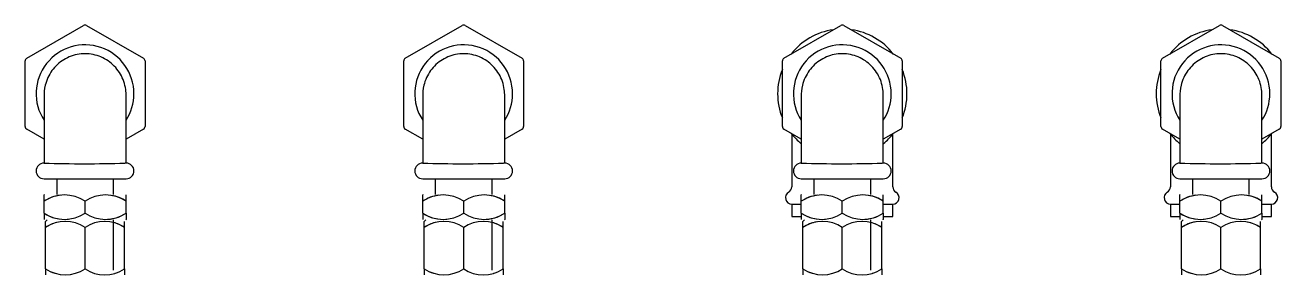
# Model space of a CAD drawing. Extents: x -681219 to -550379, y -242630 to -158199.
# Drawn here: x -624009 to -623493, y -171388 to -171285 of the extents above; entities that cross this region are included whole.
import ezdxf

# ---------------------------------------------------------------- set-up
doc = ezdxf.new("R2010")
doc.units = 0
doc.header["$LTSCALE"] = 1000
for name, color, linetype in [('DN15_GB3289.2_A', 7, 'CONTINUOUS'), ('DN15×600金属软管', 7, 'CONTINUOUS'), ('GB3289.30堵头DN20', 7, 'CONTINUOUS'), ('SPTZ00211389_040', 7, 'CONTINUOUS'), ('不锈钢内接头DN15', 7, 'CONTINUOUS'), ('异径三通DN25×20_GB32', 7, 'CONTINUOUS')]:
    doc.layers.add(name, color=color, linetype=linetype)

msp = doc.modelspace()

# ---------------------------------------------------------------- linework, layer by layer
at = {"layer": 'DN15_GB3289.2_A', "color": 7, "linetype": 'Continuous'}
for p, q in [((-624001.0425, -171313.9971), (-624001.0425, -171341.7633)), ((-623967.3465, -171341.7382), (-623967.3465, -171313.9877)), ((-623845.5225, -171313.9971), (-623845.5225, -171341.7633)), ((-623811.8265, -171341.7382), (-623811.8265, -171313.9877)), ((-623690.0025, -171313.9971), (-623690.0025, -171341.7633)), ((-623656.3065, -171341.7382), (-623656.3065, -171313.9877)), ((-623534.4825, -171313.9971), (-623534.4825, -171341.7633)), ((-623500.7865, -171341.7382), (-623500.7865, -171313.9877)), ((-623967.3465, -171341.8788), (-623967.7237, -171341.8788)), ((-623811.8265, -171341.8788), (-623812.2037, -171341.8788)), ((-623656.3065, -171341.8788), (-623656.6837, -171341.8788)), ((-623500.7865, -171341.8788), (-623501.1637, -171341.8788)), ((-624001.0425, -171348.3588), (-623967.3465, -171348.3588)), ((-623845.5225, -171348.3588), (-623811.8265, -171348.3588)), ((-623690.0025, -171348.3588), (-623656.3065, -171348.3588)), ((-623534.4825, -171348.3588), (-623500.7865, -171348.3588))]:
    msp.add_line(p, q, dxfattribs=at)
for centre, radius, start, end in [((-623984.1945, -171313.3668), 20.088, 0, 212.995885), ((-623828.6745, -171313.3668), 20.088, 0, 212.995885), ((-623673.1545, -171313.3668), 20.088, 0, 212.995885), ((-623517.6345, -171313.3668), 20.088, 0, 212.995885), ((-623984.1945, -171313.3668), 20.088, 327.004115, 0), ((-623828.6745, -171313.3668), 20.088, 327.004115, 0), ((-623673.1545, -171313.3668), 20.088, 327.004115, 0), ((-623517.6345, -171313.3668), 20.088, 327.004115, 0), ((-624001.0425, -171345.1188), 3.24, 90, 270), ((-623984.1942, -170818.3212), 523.8286, 268.158023, 271.78858), ((-623967.3465, -171345.1188), 3.24, 270, 90), ((-623845.5225, -171345.1188), 3.24, 90, 270), ((-623828.6742, -170818.3212), 523.8286, 268.158023, 271.78858), ((-623811.8265, -171345.1188), 3.24, 270, 90), ((-623690.0025, -171345.1188), 3.24, 90, 270), ((-623673.1542, -170818.3212), 523.8286, 268.158023, 271.78858), ((-623656.3065, -171345.1188), 3.24, 270, 90), ((-623534.4825, -171345.1188), 3.24, 90, 270), ((-623517.6342, -170818.3212), 523.8286, 268.158023, 271.78858), ((-623500.7865, -171345.1188), 3.24, 270, 90)]:
    msp.add_arc(centre, radius, start, end, dxfattribs=at)
for points in [[(-623967.3551, -171314.4591), (-623967.328, -171313.499), (-623967.3793, -171312.5376), (-623967.8135, -171309.396), (-623968.5541, -171307.2343), (-623970.7803, -171303.4007), (-623972.2881, -171301.6877), (-623974.9421, -171299.6699), (-623975.9086, -171299.0767), (-623977.9088, -171298.1091), (-623978.9499, -171297.7269), (-623982.199, -171296.8919), (-623984.4545, -171296.7747), (-623987.7786, -171297.2727), (-623988.8541, -171297.5465), (-623990.9419, -171298.304), (-623991.9636, -171298.7949), (-623994.8126, -171300.5333), (-623996.4856, -171302.0838), (-623999.0886, -171305.6763), (-624000.0414, -171307.7524), (-624000.9349, -171311.4617), (-624001.0908, -171313.0738), (-624001.0272, -171314.6761)], [(-623811.8351, -171314.4591), (-623811.808, -171313.499), (-623811.8593, -171312.5376), (-623812.2935, -171309.396), (-623813.0341, -171307.2343), (-623815.2603, -171303.4007), (-623816.7681, -171301.6877), (-623819.4221, -171299.6699), (-623820.3886, -171299.0767), (-623822.3888, -171298.1091), (-623823.4299, -171297.7269), (-623826.679, -171296.8919), (-623828.9345, -171296.7747), (-623832.2586, -171297.2727), (-623833.3341, -171297.5465), (-623835.4219, -171298.304), (-623836.4436, -171298.7949), (-623839.2926, -171300.5333), (-623840.9656, -171302.0838), (-623843.5686, -171305.6763), (-623844.5214, -171307.7524), (-623845.4149, -171311.4617), (-623845.5708, -171313.0738), (-623845.5072, -171314.6761)], [(-623656.3151, -171314.4591), (-623656.288, -171313.499), (-623656.3393, -171312.5376), (-623656.7735, -171309.396), (-623657.5141, -171307.2343), (-623659.7403, -171303.4007), (-623661.2481, -171301.6877), (-623663.9021, -171299.6699), (-623664.8686, -171299.0767), (-623666.8688, -171298.1091), (-623667.9099, -171297.7269), (-623671.159, -171296.8919), (-623673.4145, -171296.7747), (-623676.7386, -171297.2727), (-623677.8141, -171297.5465), (-623679.9019, -171298.304), (-623680.9236, -171298.7949), (-623683.7726, -171300.5333), (-623685.4456, -171302.0838), (-623688.0486, -171305.6763), (-623689.0014, -171307.7524), (-623689.8949, -171311.4617), (-623690.0508, -171313.0738), (-623689.9872, -171314.6761)], [(-623500.7951, -171314.4591), (-623500.768, -171313.499), (-623500.8193, -171312.5376), (-623501.2535, -171309.396), (-623501.9941, -171307.2343), (-623504.2203, -171303.4007), (-623505.7281, -171301.6877), (-623508.3821, -171299.6699), (-623509.3486, -171299.0767), (-623511.3488, -171298.1091), (-623512.3899, -171297.7269), (-623515.639, -171296.8919), (-623517.8945, -171296.7747), (-623521.2186, -171297.2727), (-623522.2941, -171297.5465), (-623524.3819, -171298.304), (-623525.4036, -171298.7949), (-623528.2526, -171300.5333), (-623529.9256, -171302.0838), (-623532.5286, -171305.6763), (-623533.4814, -171307.7524), (-623534.3749, -171311.4617), (-623534.5308, -171313.0738), (-623534.4672, -171314.6761)]]:
    msp.add_open_spline(points, degree=3, knots=[0.160563439, 0.160563439, 0.160563439, 0.160563439, 0.1875, 0.1875, 0.25, 0.25, 0.3125, 0.3125, 0.34375, 0.34375, 0.375, 0.375, 0.4375, 0.4375, 0.46875, 0.46875, 0.5, 0.5, 0.5625, 0.5625, 0.625, 0.625, 0.669951361, 0.669951361, 0.669951361, 0.669951361], dxfattribs=at)
at = {"layer": 'DN15×600金属软管', "color": 7, "linetype": 'Continuous'}
for p, q in [((-623999.7465, -171365.2068), (-624000.3945, -171365.8548)), ((-624000.3945, -171368.361), (-624000.3945, -171365.8548)), ((-623967.9945, -171368.361), (-623967.9945, -171365.8548)), ((-623844.2265, -171365.2068), (-623844.8745, -171365.8548)), ((-623844.8745, -171368.361), (-623844.8745, -171365.8548)), ((-623812.4745, -171368.361), (-623812.4745, -171365.8548)), ((-623688.7065, -171365.2068), (-623689.3545, -171365.8548)), ((-623689.3545, -171368.361), (-623689.3545, -171365.8548)), ((-623656.9545, -171368.361), (-623656.9545, -171365.8548)), ((-623533.1865, -171365.2068), (-623533.8345, -171365.8548)), ((-623533.8345, -171368.361), (-623533.8345, -171365.8548)), ((-623501.4345, -171368.361), (-623501.4345, -171365.8548)), ((-624000.3945, -171385.3807), (-624000.3945, -171368.361)), ((-623984.1945, -171385.3807), (-623984.1945, -171368.361)), ((-623967.9945, -171385.3807), (-623967.9945, -171368.361)), ((-623844.8745, -171385.3807), (-623844.8745, -171368.361)), ((-623828.6745, -171385.3807), (-623828.6745, -171368.361)), ((-623812.4745, -171385.3807), (-623812.4745, -171368.361)), ((-623689.3545, -171385.3807), (-623689.3545, -171368.361)), ((-623673.1545, -171385.3807), (-623673.1545, -171368.361)), ((-623656.9545, -171385.3807), (-623656.9545, -171368.361)), ((-623533.8345, -171385.3807), (-623533.8345, -171368.361)), ((-623517.6345, -171385.3807), (-623517.6345, -171368.361)), ((-623501.4345, -171385.3807), (-623501.4345, -171368.361)), ((-624000.3945, -171385.3807), (-624000.3945, -171387.8868)), ((-623967.9945, -171385.3807), (-623967.9945, -171387.8868)), ((-623844.8745, -171385.3807), (-623844.8745, -171387.8868)), ((-623812.4745, -171385.3807), (-623812.4745, -171387.8868)), ((-623689.3545, -171385.3807), (-623689.3545, -171387.8868)), ((-623656.9545, -171385.3807), (-623656.9545, -171387.8868)), ((-623533.8345, -171385.3807), (-623533.8345, -171387.8868)), ((-623501.4345, -171385.3807), (-623501.4345, -171387.8868))]:
    msp.add_line(p, q, dxfattribs=at)
for centre, radius, start, end in [((-623992.2945, -171380.3792), 14.4931, 56.021077, 123.978923), ((-623992.2945, -171380.393), 14.5045, 104.609108, 123.948608), ((-623976.0945, -171380.3793), 14.4931, 56.021086, 123.978914), ((-623976.0945, -171380.3792), 14.4931, 56.021077, 75.53162), ((-623836.7745, -171380.3792), 14.4931, 56.021077, 123.978923), ((-623836.7745, -171380.393), 14.5045, 104.609108, 123.948608), ((-623820.5745, -171380.3793), 14.4931, 56.021086, 123.978914), ((-623820.5745, -171380.3792), 14.4931, 56.021077, 75.53162), ((-623681.2545, -171380.3792), 14.4931, 56.021077, 123.978923), ((-623681.2545, -171380.393), 14.5045, 99.639481, 123.948608), ((-623665.0545, -171380.3793), 14.4931, 56.021086, 123.978914), ((-623665.0545, -171380.3792), 14.4931, 56.021077, 75.53162), ((-623525.7345, -171380.3792), 14.4931, 56.021077, 123.978923), ((-623525.7345, -171380.393), 14.5045, 99.639481, 123.948608), ((-623509.5345, -171380.3793), 14.4931, 56.021086, 123.978914), ((-623509.5345, -171380.3792), 14.4931, 56.021077, 79.367655), ((-623992.2945, -171373.3487), 14.5045, 236.051392, 303.948608), ((-623992.2945, -171373.3624), 14.4931, 236.021077, 252.95086), ((-623976.0945, -171373.3624), 14.4931, 236.021086, 303.978914), ((-623976.0945, -171373.3487), 14.5045, 286.882028, 303.948608), ((-623836.7745, -171373.3487), 14.5045, 236.051392, 303.948608), ((-623836.7745, -171373.3624), 14.4931, 236.021077, 252.95086), ((-623820.5745, -171373.3624), 14.4931, 236.021086, 303.978914), ((-623820.5745, -171373.3487), 14.5045, 286.882028, 303.948608), ((-623681.2545, -171373.3487), 14.5045, 236.051392, 303.948608), ((-623681.2545, -171373.3624), 14.4931, 236.021077, 252.95086), ((-623665.0545, -171373.3624), 14.4931, 236.021086, 303.978914), ((-623665.0545, -171373.3487), 14.5045, 286.882028, 303.948608), ((-623525.7345, -171373.3487), 14.5045, 236.051392, 303.948608), ((-623525.7345, -171373.3624), 14.4931, 236.021077, 252.95086), ((-623509.5345, -171373.3624), 14.4931, 236.021086, 303.978914), ((-623509.5345, -171373.3487), 14.5045, 286.882028, 303.948608)]:
    msp.add_arc(centre, radius, start, end, dxfattribs=at)
at = {"layer": 'GB3289.30堵头DN20', "color": 7, "linetype": 'Continuous'}
for p, q in [((-623693.8905, -171358.7268), (-623690.0025, -171358.7268)), ((-623693.8905, -171358.7268), (-623693.8905, -171363.9108)), ((-623656.1656, -171358.7268), (-623652.4185, -171358.7268)), ((-623652.4185, -171363.9108), (-623652.4185, -171358.7268)), ((-623538.3705, -171358.7268), (-623534.4825, -171358.7268)), ((-623538.3705, -171358.7268), (-623538.3705, -171363.9108)), ((-623500.6456, -171358.7268), (-623496.8985, -171358.7268)), ((-623496.8985, -171363.9108), (-623496.8985, -171358.7268)), ((-623693.8905, -171363.9108), (-623689.9108, -171363.9108)), ((-623656.1668, -171363.9108), (-623652.4185, -171363.9108)), ((-623538.3705, -171363.9108), (-623534.3908, -171363.9108)), ((-623500.6468, -171363.9108), (-623496.8985, -171363.9108))]:
    msp.add_line(p, q, dxfattribs=at)
at = {"layer": 'SPTZ00211389_040', "color": 7, "linetype": 'Continuous'}
for p, q in [((-624008.1705, -171298.776), (-623984.8425, -171285.3076)), ((-623983.5465, -171285.3076), (-623960.2185, -171298.776)), ((-623852.6505, -171298.776), (-623829.3225, -171285.3076)), ((-623828.0265, -171285.3076), (-623804.6985, -171298.776)), ((-623697.1305, -171298.776), (-623673.8025, -171285.3076)), ((-623672.5065, -171285.3076), (-623649.1785, -171298.776)), ((-623541.6105, -171298.776), (-623518.2825, -171285.3076)), ((-623516.9865, -171285.3076), (-623493.6585, -171298.776)), ((-624008.8185, -171326.8352), (-624008.8185, -171299.8984)), ((-623959.5705, -171299.8984), (-623959.5705, -171326.8352)), ((-623853.2985, -171326.8352), (-623853.2985, -171299.8984)), ((-623804.0505, -171299.8984), (-623804.0505, -171326.8352)), ((-623697.7785, -171326.8352), (-623697.7785, -171299.8984)), ((-623648.5305, -171299.8984), (-623648.5305, -171326.8352)), ((-623542.2585, -171326.8352), (-623542.2585, -171299.8984)), ((-623493.0105, -171299.8984), (-623493.0105, -171326.8352)), ((-624001.0425, -171332.073), (-624008.1705, -171327.9576)), ((-623960.2185, -171327.9576), (-623967.3465, -171332.073)), ((-623845.5225, -171332.073), (-623852.6505, -171327.9576)), ((-623804.6985, -171327.9576), (-623811.8265, -171332.073)), ((-623690.0025, -171332.073), (-623697.1305, -171327.9576)), ((-623649.1785, -171327.9576), (-623656.3065, -171332.073)), ((-623534.4825, -171332.073), (-623541.6105, -171327.9576)), ((-623493.6585, -171327.9576), (-623500.7865, -171332.073))]:
    msp.add_line(p, q, dxfattribs=at)
for centre, start, end in [((-623984.1945, -171286.43), 60, 120), ((-623828.6745, -171286.43), 60, 120), ((-623673.1545, -171286.43), 60, 120), ((-623517.6345, -171286.43), 60, 120), ((-624007.5225, -171299.8984), 120, 180), ((-623960.8665, -171299.8984), 0, 60), ((-623852.0025, -171299.8984), 120, 180), ((-623805.3465, -171299.8984), 0, 60), ((-623696.4825, -171299.8984), 120, 180), ((-623649.8265, -171299.8984), 0, 60), ((-623540.9625, -171299.8984), 120, 180), ((-623494.3065, -171299.8984), 0, 60), ((-624007.5225, -171326.8352), 180, 240), ((-623960.8665, -171326.8352), 300, 0), ((-623852.0025, -171326.8352), 180, 240), ((-623805.3465, -171326.8352), 300, 0), ((-623696.4825, -171326.8352), 180, 240), ((-623649.8265, -171326.8352), 300, 0), ((-623540.9625, -171326.8352), 180, 240), ((-623494.3065, -171326.8352), 300, 0)]:
    msp.add_arc(centre, 1.296, start, end, dxfattribs=at)
at = {"layer": '不锈钢内接头DN15', "color": 7, "linetype": 'Continuous'}
for p, q in [((-623995.8585, -171348.3588), (-623995.8585, -171354.8388)), ((-623972.5305, -171354.8388), (-623972.5305, -171348.3588)), ((-623840.3385, -171348.3588), (-623840.3385, -171354.8388)), ((-623817.0105, -171354.8388), (-623817.0105, -171348.3588)), ((-623684.8185, -171348.3588), (-623684.8185, -171354.8388)), ((-623661.4905, -171354.8388), (-623661.4905, -171348.3588)), ((-623529.2985, -171348.3588), (-623529.2985, -171354.8388)), ((-623505.9705, -171354.8388), (-623505.9705, -171348.3588)), ((-624000.9129, -171354.8388), (-624001.0425, -171354.9684)), ((-624001.0425, -171357.5748), (-624001.0425, -171354.9684)), ((-623967.3465, -171357.5748), (-623967.3465, -171354.9684)), ((-623845.3929, -171354.8388), (-623845.5225, -171354.9684)), ((-623845.5225, -171357.5748), (-623845.5225, -171354.9684)), ((-623811.8265, -171357.5748), (-623811.8265, -171354.9684)), ((-623689.8729, -171354.8388), (-623690.0025, -171354.9684)), ((-623690.0025, -171357.5748), (-623690.0025, -171354.9684)), ((-623656.3065, -171357.5748), (-623656.3065, -171354.9684)), ((-623534.3529, -171354.8388), (-623534.4825, -171354.9684)), ((-623534.4825, -171357.5748), (-623534.4825, -171354.9684)), ((-623500.7865, -171357.5748), (-623500.7865, -171354.9684)), ((-624001.0425, -171362.4708), (-624001.0425, -171357.5748)), ((-623984.1945, -171362.4708), (-623984.1945, -171357.5748)), ((-623967.3465, -171362.4708), (-623967.3465, -171357.5748)), ((-623845.5225, -171362.4708), (-623845.5225, -171357.5748)), ((-623828.6745, -171362.4708), (-623828.6745, -171357.5748)), ((-623811.8265, -171362.4708), (-623811.8265, -171357.5748)), ((-623690.0025, -171362.4708), (-623690.0025, -171357.5748)), ((-623673.1545, -171362.4708), (-623673.1545, -171357.5748)), ((-623656.3065, -171362.4708), (-623656.3065, -171357.5748)), ((-623534.4825, -171362.4708), (-623534.4825, -171357.5748)), ((-623517.6345, -171362.4708), (-623517.6345, -171357.5748)), ((-623500.7865, -171362.4708), (-623500.7865, -171357.5748)), ((-624001.0425, -171362.4708), (-624001.0425, -171365.0772)), ((-623972.5305, -171385.9428), (-623972.5305, -171365.2068)), ((-623967.4761, -171365.2068), (-623967.3465, -171365.0772)), ((-623967.3465, -171362.4708), (-623967.3465, -171365.0772)), ((-623845.5225, -171362.4708), (-623845.5225, -171365.0772)), ((-623817.0105, -171385.9428), (-623817.0105, -171365.2068)), ((-623811.9561, -171365.2068), (-623811.8265, -171365.0772)), ((-623811.8265, -171362.4708), (-623811.8265, -171365.0772)), ((-623690.0025, -171362.4708), (-623690.0025, -171365.0772)), ((-623661.4905, -171385.9428), (-623661.4905, -171365.2068)), ((-623656.4361, -171365.2068), (-623656.3065, -171365.0772)), ((-623656.3065, -171362.4708), (-623656.3065, -171365.0772)), ((-623534.4825, -171362.4708), (-623534.4825, -171365.0772)), ((-623500.9161, -171365.2068), (-623500.7865, -171365.0772)), ((-623500.7865, -171362.4708), (-623500.7865, -171365.0772))]:
    msp.add_line(p, q, dxfattribs=at)
for centre, radius, start, end in [((-623992.6185, -171370.0738), 15.0728, 56.021041, 123.978959), ((-623992.6185, -171370.0882), 15.0847, 97.028953, 123.948516), ((-623975.7705, -171370.0738), 15.0728, 56.02101, 123.97899), ((-623975.7705, -171370.0738), 15.0728, 56.021041, 80.572513), ((-623837.0985, -171370.0738), 15.0728, 56.021041, 123.978959), ((-623837.0985, -171370.0882), 15.0847, 97.028953, 123.948516), ((-623820.2505, -171370.0738), 15.0728, 56.02101, 123.97899), ((-623820.2505, -171370.0738), 15.0728, 56.021041, 80.572513), ((-623681.5785, -171370.0738), 15.0728, 56.021041, 123.978959), ((-623681.5785, -171370.0882), 15.0847, 97.028953, 123.948516), ((-623664.7305, -171370.0738), 15.0728, 56.02101, 123.97899), ((-623664.7305, -171370.0738), 15.0728, 56.021041, 80.572513), ((-623526.0585, -171370.0738), 15.0728, 56.021041, 123.978959), ((-623526.0585, -171370.0882), 15.0847, 97.028953, 123.948516), ((-623509.2105, -171370.0738), 15.0728, 56.02101, 123.97899), ((-623509.2105, -171370.0738), 15.0728, 56.021041, 80.572513), ((-623992.6185, -171349.9718), 15.0728, 236.021041, 303.978959), ((-623992.6185, -171349.9575), 15.0847, 236.051484, 275.907152), ((-623975.7705, -171349.9719), 15.0728, 236.02101, 303.97899), ((-623975.7705, -171349.9718), 15.0728, 268.577391, 303.978959), ((-623837.0985, -171349.9718), 15.0728, 236.021041, 303.978959), ((-623837.0985, -171349.9575), 15.0847, 236.051484, 275.907152), ((-623820.2505, -171349.9719), 15.0728, 236.02101, 303.97899), ((-623820.2505, -171349.9718), 15.0728, 268.577391, 303.978959), ((-623681.5785, -171349.9718), 15.0728, 236.021041, 303.978959), ((-623681.5785, -171349.9575), 15.0847, 236.051484, 275.907152), ((-623664.7305, -171349.9719), 15.0728, 236.02101, 303.97899), ((-623664.7305, -171349.9718), 15.0728, 268.577391, 303.978959), ((-623526.0585, -171349.9718), 15.0728, 236.021041, 303.978959), ((-623526.0585, -171349.9575), 15.0847, 236.051484, 275.907152), ((-623509.2105, -171349.9719), 15.0728, 236.02101, 303.97899), ((-623509.2105, -171349.9718), 15.0728, 268.577391, 303.978959)]:
    msp.add_arc(centre, radius, start, end, dxfattribs=at)
at = {"layer": '异径三通DN25×20_GB32', "color": 7, "linetype": 'Continuous'}
for p, q in [((-623693.8905, -171329.9764), (-623693.8905, -171351.6453)), ((-623652.4185, -171351.6453), (-623652.4185, -171329.9764)), ((-623538.3705, -171329.9764), (-623538.3705, -171351.6453)), ((-623496.8985, -171351.6453), (-623496.8985, -171329.9764)), ((-623693.8905, -171358.7268), (-623690.0025, -171358.7268)), ((-623656.2263, -171358.7268), (-623652.4185, -171358.7268)), ((-623538.3705, -171358.7268), (-623534.435, -171358.7268)), ((-623500.7063, -171358.7268), (-623496.8985, -171358.7268))]:
    msp.add_line(p, q, dxfattribs=at)
for centre, radius, start, end in [((-623673.1545, -171313.3668), 26.568, 97.94583, 142.05417), ((-623673.1545, -171313.3668), 26.568, 37.94583, 82.05417), ((-623517.6345, -171313.3668), 26.568, 97.94583, 142.05417), ((-623517.6345, -171313.3668), 26.568, 37.94583, 82.05417), ((-623673.1545, -171313.3668), 26.568, 157.94583, 202.05417), ((-623673.1545, -171313.3668), 26.568, 0, 22.05417), ((-623517.6345, -171313.3668), 26.568, 157.94583, 202.05417), ((-623673.1545, -171313.3668), 26.568, 337.94583, 0), ((-623673.1545, -171313.3668), 26.568, 217.94583, 230.643301), ((-623673.1545, -171313.3668), 26.568, 309.356699, 322.05417), ((-623517.6345, -171313.3668), 26.568, 217.94583, 230.643301), ((-623517.6345, -171313.3668), 26.568, 309.356699, 322.05417), ((-623693.8905, -171356.1348), 2.592, 120, 270), ((-623696.4825, -171351.6453), 2.592, 300, 0), ((-623649.8265, -171351.6453), 2.592, 180, 240), ((-623652.4185, -171356.1348), 2.592, 270, 60), ((-623538.3705, -171356.1348), 2.592, 120, 270), ((-623540.9625, -171351.6453), 2.592, 300, 0), ((-623494.3065, -171351.6453), 2.592, 180, 240), ((-623496.8985, -171356.1348), 2.592, 270, 60)]:
    msp.add_arc(centre, radius, start, end, dxfattribs=at)

doc.saveas('drawing.dxf')
